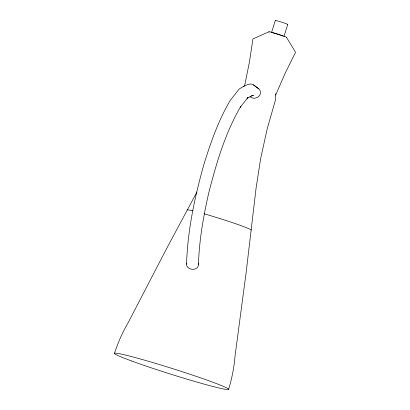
<?xml version="1.0" encoding="UTF-8"?>
<svg xmlns="http://www.w3.org/2000/svg" width="410" height="410" viewBox="0 0 410 410"><rect width="100%" height="100%" fill="white"/><g stroke="black" fill="none" stroke-linecap="round" stroke-linejoin="round"><path stroke-width="0.61" d="M275.761 93.706L275.571 99.635L267.192 128.863L260.678 158.445L256.071 188.164L246.19 272.096L235.038 356.085C234.13 367.339 231.942 378.471 228.611 389.259M247.312 98.036L248.045 97.452L240.198 107.241L240.885 106.205C225.105 133.163 216.27 163.426 208.603 193.51C203.355 216.926 199.137 240.665 198.455 264.706C198.091 271.384 186.535 270.451 186.56 264.168C187.636 229.892 194.883 196.159 204.241 163.277C211.068 141.604 218.607 119.976 230.276 100.363L239.261 88.975C242.638 86.869 246.369 84.506 250.392 83.942C253.324 84.05 255.333 86.5 257.68 87.914C258.987 88.734 259.955 90.021 260.34 91.522C261.575 97.093 253.626 100.558 249.957 96.463M244.708 85.326L249.393 62.223L252.939 38.924L268.934 31.811M186.56 264.168L186.77 263.24M271.507 32.621L275.32 20.526M283.935 36.521L287.748 24.426M114.457 353.44C117.916 342.688 122.513 332.31 128.227 322.567L167.275 247.332L196.954 192.003M275.663 95.038L285.078 73.421L295.543 52.29L286.508 37.325M243.771 86.664L244.744 85.172M246.948 98.333L253.559 95.166L251.181 95.843M256.224 87.253L257.68 87.914M258.925 88.924L253.308 84.814M198.368 263.189L198.455 264.706M269.262 32.036A9.215 0.451 17.5 0 1 277.611 34.061A9.215 0.451 17.5 0 1 286.236 37.366M187.18 210.002A33.61 1.64 17.5 0 1 192.741 210.76M203.975 213.748A33.61 1.64 17.5 0 1 251.289 230.123M272.301 32.703A6.514 0.318 17.5 0 1 277.642 34.209L279.256 34.727A6.514 0.318 17.5 0 1 280.276 35.07M280.763 35.234A6.514 0.318 17.5 0 1 281.655 35.547M282.059 35.696A6.514 0.318 17.5 0 1 283.064 36.08M275.551 20.684A6.514 0.318 17.5 0 1 281.455 22.119A6.514 0.318 17.5 0 1 287.559 24.451M131.682 361.01A59.845 2.921 17.5 0 0 226.853 389.5A59.845 2.921 17.5 0 0 156.072 363.537A59.845 2.921 17.5 0 0 131.682 361.01"/></g></svg>
